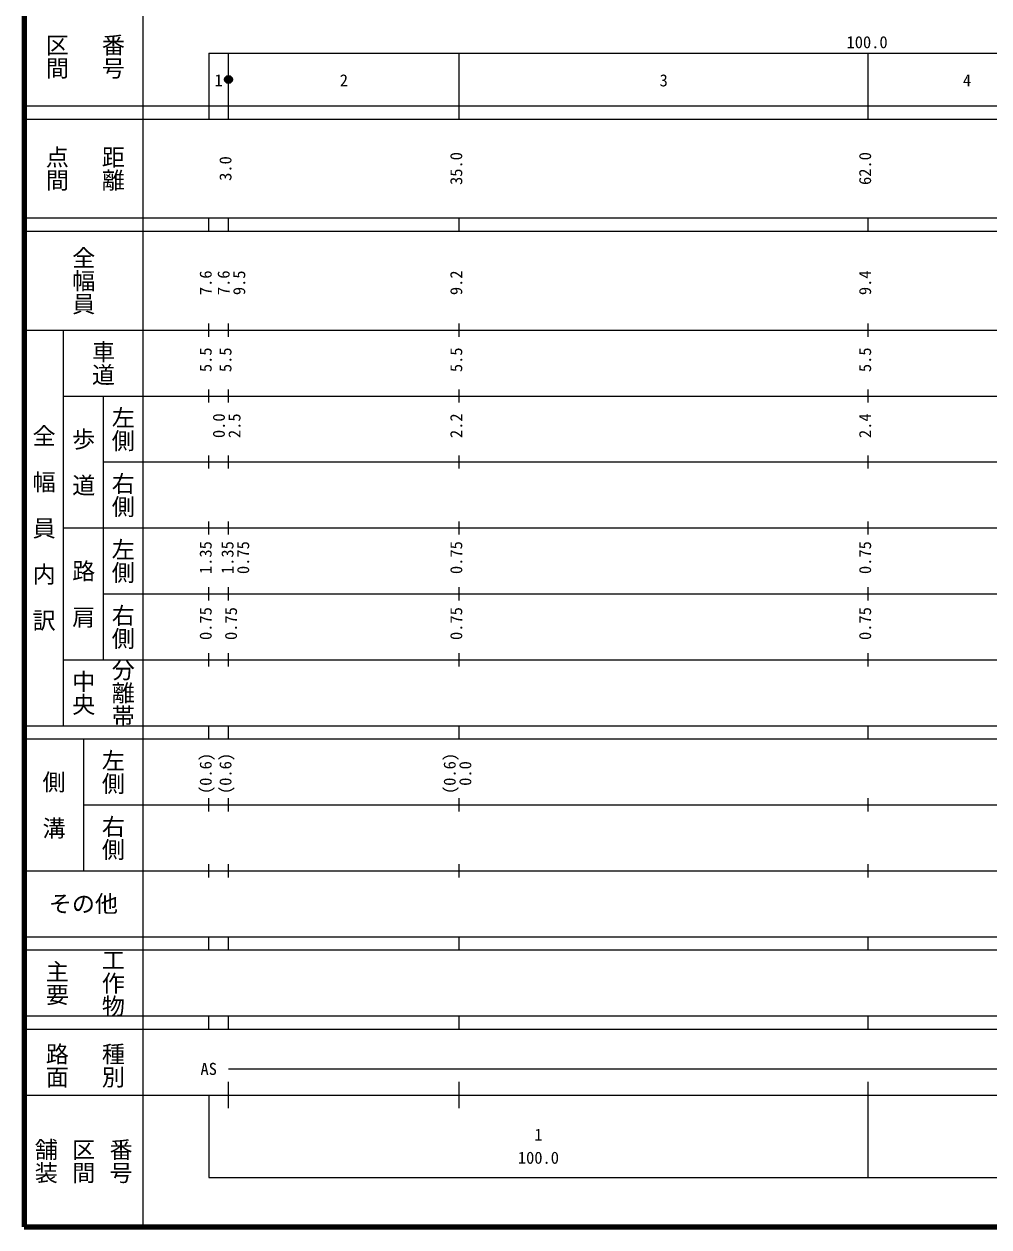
# Model space of a CAD drawing. Units: millimetres on the paper, enlarged 1000 times. Extents: x 40000 to 680000, y 20000 to 380000.
# Drawn here: x 40000 to 186323, y 20000 to 202409 of the extents above; entities that cross this region are included whole.
import ezdxf
from ezdxf.enums import TextEntityAlignment as Align

# ---------------------------------------------------------------- set-up
doc = ezdxf.new("R2010")
doc.units = ezdxf.units.MM
doc.header["$LTSCALE"] = 1000
doc.layers.add('M-TTL', color=2, linetype='Continuous', lineweight=140)
doc.layers.add('M-TTL-BAND', color=7, linetype='Continuous', lineweight=13)
doc.styles.add('@ＭＳ ゴシック', font='')
doc.styles.add('ＭＳ ゴシック', font='')
doc.styles.get('@ＭＳ ゴシック').set_extended_font_data('@MS Gothic')
doc.styles.get('ＭＳ ゴシック').set_extended_font_data('MS Gothic')

msp = doc.modelspace()

# ---------------------------------------------------------------- hatches: boundary and pattern name
at = {"layer": 'M-TTL-BAND'}
msp.add_hatch(color=256, dxfattribs=at).paths.add_polyline_path([(71600, 194000), (71600, 194024), (71598, 194047), (71596, 194071), (71593, 194094), (71588, 194117), (71583, 194140), (71577, 194163), (71571, 194185), (71563, 194208), (71554, 194230), (71545, 194251), (71535, 194272), (71523, 194293), (71512, 194313), (71499, 194333), (71485, 194353), (71471, 194371), (71456, 194390), (71441, 194407), (71424, 194424), (71407, 194441), (71390, 194456), (71371, 194471), (71353, 194485), (71333, 194499), (71313, 194512), (71293, 194523), (71272, 194535), (71251, 194545), (71230, 194554), (71208, 194563), (71185, 194571), (71163, 194577), (71140, 194583), (71117, 194588), (71094, 194593), (71071, 194596), (71047, 194598), (71024, 194600), (71000, 194600), (70976, 194600), (70953, 194598), (70929, 194596), (70906, 194593), (70883, 194588), (70860, 194583), (70837, 194577), (70815, 194571), (70792, 194563), (70770, 194554), (70749, 194545), (70728, 194535), (70707, 194523), (70687, 194512), (70667, 194499), (70647, 194485), (70629, 194471), (70610, 194456), (70593, 194441), (70576, 194424), (70559, 194407), (70544, 194390), (70529, 194371), (70515, 194353), (70501, 194333), (70488, 194313), (70477, 194293), (70465, 194272), (70455, 194251), (70446, 194230), (70437, 194208), (70429, 194185), (70423, 194163), (70417, 194140), (70412, 194117), (70407, 194094), (70404, 194071), (70402, 194047), (70400, 194024), (70400, 194000), (70400, 193976), (70402, 193953), (70404, 193929), (70407, 193906), (70412, 193883), (70417, 193860), (70423, 193837), (70429, 193815), (70437, 193792), (70446, 193770), (70455, 193749), (70465, 193728), (70477, 193707), (70488, 193686), (70501, 193667), (70515, 193647), (70529, 193629), (70544, 193610), (70559, 193593), (70576, 193576), (70593, 193559), (70610, 193544), (70629, 193529), (70647, 193515), (70667, 193501), (70687, 193488), (70707, 193476), (70728, 193465), (70749, 193455), (70770, 193446), (70792, 193437), (70815, 193429), (70837, 193423), (70860, 193417), (70883, 193412), (70906, 193407), (70929, 193404), (70953, 193402), (70976, 193400), (71000, 193400), (71024, 193400), (71047, 193402), (71071, 193404), (71094, 193407), (71117, 193412), (71140, 193417), (71163, 193423), (71185, 193429), (71208, 193437), (71230, 193446), (71251, 193455), (71272, 193465), (71293, 193476), (71313, 193488), (71333, 193501), (71353, 193515), (71371, 193529), (71390, 193544), (71407, 193559), (71424, 193576), (71441, 193593), (71456, 193610), (71471, 193629), (71485, 193647), (71499, 193667), (71512, 193686), (71523, 193707), (71535, 193728), (71545, 193749), (71554, 193770), (71563, 193792), (71571, 193815), (71577, 193837), (71583, 193860), (71588, 193883), (71593, 193906), (71596, 193929), (71598, 193953), (71600, 193976)])

# ---------------------------------------------------------------- linework, layer by layer
at = {"layer": 'M-TTL'}
for p, q in [((40000, 380000), (40000, 20000)), ((40000, 20000), (680000, 20000))]:
    msp.add_line(p, q, dxfattribs=at)
at = {"layer": 'M-TTL-BAND'}
for p, q in [((58000, 370000), (58000, 20000)), ((68000, 198000), (579000, 198000)), ((68000, 198000), (68000, 188000)), ((71000, 188000), (71000, 198000)), ((106000, 188000), (106000, 198000)), ((168000, 188000), (168000, 198000)), ((40000, 190000), (579000, 190000)), ((40000, 188000), (579000, 188000)), ((40000, 173000), (579000, 173000)), ((68000, 171000), (68000, 173000)), ((71000, 171000), (71000, 173000)), ((106000, 171000), (106000, 173000)), ((168000, 171000), (168000, 173000)), ((40000, 171000), (579000, 171000)), ((68000, 155000), (68000, 157000)), ((71000, 155000), (71000, 157000)), ((106000, 155000), (106000, 157000)), ((168000, 155000), (168000, 157000)), ((40000, 156000), (579000, 156000)), ((46000, 96000), (46000, 156000)), ((46000, 146000), (579000, 146000)), ((52000, 146000), (52000, 106000)), ((68000, 145000), (68000, 147000)), ((71000, 145000), (71000, 147000)), ((106000, 145000), (106000, 147000)), ((168000, 145000), (168000, 147000)), ((68000, 135000), (68000, 137000)), ((71000, 135000), (71000, 137000)), ((106000, 135000), (106000, 137000)), ((168000, 135000), (168000, 137000)), ((52000, 136000), (579000, 136000)), ((46000, 126000), (579000, 126000)), ((68000, 125000), (68000, 127000)), ((71000, 125000), (71000, 127000)), ((106000, 125000), (106000, 127000)), ((168000, 125000), (168000, 127000)), ((68000, 115000), (68000, 117000)), ((71000, 115000), (71000, 117000)), ((106000, 115000), (106000, 117000)), ((168000, 115000), (168000, 117000)), ((52000, 116000), (579000, 116000)), ((46000, 106000), (579000, 106000)), ((68000, 105000), (68000, 107000)), ((71000, 105000), (71000, 107000)), ((106000, 105000), (106000, 107000)), ((168000, 105000), (168000, 107000)), ((40000, 96000), (579000, 96000)), ((68000, 94000), (68000, 96000)), ((71000, 94000), (71000, 96000)), ((106000, 94000), (106000, 96000)), ((168000, 94000), (168000, 96000)), ((40000, 94000), (579000, 94000)), ((49000, 94000), (49000, 74000)), ((49000, 84000), (579000, 84000)), ((68000, 83000), (68000, 85000)), ((71000, 83000), (71000, 85000)), ((106000, 83000), (106000, 85000)), ((168000, 83000), (168000, 85000)), ((68000, 73000), (68000, 75000)), ((71000, 73000), (71000, 75000)), ((106000, 73000), (106000, 75000)), ((168000, 73000), (168000, 75000)), ((40000, 74000), (579000, 74000)), ((40000, 64000), (579000, 64000)), ((68000, 62000), (68000, 64000)), ((71000, 62000), (71000, 64000)), ((106000, 62000), (106000, 64000)), ((168000, 62000), (168000, 64000)), ((40000, 62000), (579000, 62000)), ((40000, 52000), (579000, 52000)), ((68000, 50000), (68000, 52000)), ((71000, 50000), (71000, 52000)), ((106000, 50000), (106000, 52000)), ((168000, 50000), (168000, 52000)), ((40000, 50000), (579000, 50000)), ((71000, 44000), (565000, 44000)), ((71000, 38000), (71000, 42000)), ((106000, 38000), (106000, 42000)), ((168000, 27500), (168000, 42000)), ((40000, 40000), (579000, 40000)), ((68000, 40000), (68000, 27500)), ((68000, 27500), (579000, 27500))]:
    msp.add_line(p, q, dxfattribs=at)
msp.add_circle((71000, 194000), 600, dxfattribs=at)

# ---------------------------------------------------------------- texts
at = {"layer": 'M-TTL-BAND', "style": '@ＭＳ ゴシック'}
for s, p in [('番号', (53500, 197500)), ('区間', (45000, 197500)), ('点間', (45000, 180500)), ('距離', (53500, 180500)), ('全幅員', (49000, 163500)), ('車道', (52000, 151000)), ('左側', (55000, 141000)), ('全\u3000幅\u3000員\u3000内\u3000訳', (43000, 126000)), ('歩\u3000道', (49000, 136000)), ('右側', (55000, 131000)), ('左側', (55000, 121000)), ('路\u3000肩', (49000, 116000)), ('右側', (55000, 111000)), ('分離帯', (55000, 101000)), ('中央', (49000, 101000)), ('左側', (53500, 89000)), ('側\u3000溝', (44500, 84000)), ('右側', (53500, 79000)), ('主要', (45000, 57000)), ('工作物', (53500, 57000)), ('路面', (45000, 44500)), ('種別', (53500, 44500)), ('舗装', (43333, 30000)), ('区間', (49000, 30000)), ('番号', (54667, 30000))]:
    msp.add_text(s, height=2566, rotation=270, dxfattribs=at).set_placement(p, align=Align.MIDDLE_CENTER)
at = {"layer": 'M-TTL-BAND', "style": 'ＭＳ ゴシック'}
for s, p in [('100.0', (167844, 198195)), ('1', (69500, 192405)), ('2', (88500, 192405)), ('3', (137000, 192405)), ('4', (183000, 192405)), ('AS', (68000, 42500)), ('1', (118000, 32523)), ('100.0', (118000, 29033))]:
    msp.add_text(s, height=1833, dxfattribs=at).set_placement(p, align=Align.BOTTOM_CENTER)
for s, p in [('35.0', (107000, 180500)), ('62.0', (169000, 180500)), ('3.0', (72000, 180500)), ('7.6', (69000, 163174)), ('7.6', (71718, 163174)), ('9.5', (74088, 163174)), ('9.2', (107000, 163174)), ('9.4', (169000, 163174)), ('5.5', (69000, 151500)), ('5.5', (72000, 151500)), ('5.5', (107000, 151500)), ('5.5', (169000, 151500)), ('0.0', (71000, 141500)), ('2.5', (73370, 141500)), ('2.2', (107000, 141500)), ('2.4', (169000, 141500)), ('1.35', (69000, 121500)), ('1.35', (72313, 121500)), ('0.75', (74683, 121500)), ('0.75', (107000, 121500)), ('0.75', (169000, 121500)), ('0.75', (69000, 111500)), ('0.75', (72839, 111500)), ('0.75', (107000, 111500)), ('0.75', (169000, 111500)), ('(0.6)', (69000, 88764)), ('(0.6)', (72000, 88764)), ('(0.6)', (106000, 88764)), ('0.0', (108370, 88764))]:
    msp.add_text(s, height=1833, rotation=90, dxfattribs=at).set_placement(p, align=Align.BOTTOM_CENTER)
msp.add_text('その他', height=2566, dxfattribs=at).set_placement((49000, 69000), align=Align.MIDDLE_CENTER)

doc.saveas('drawing.dxf')
